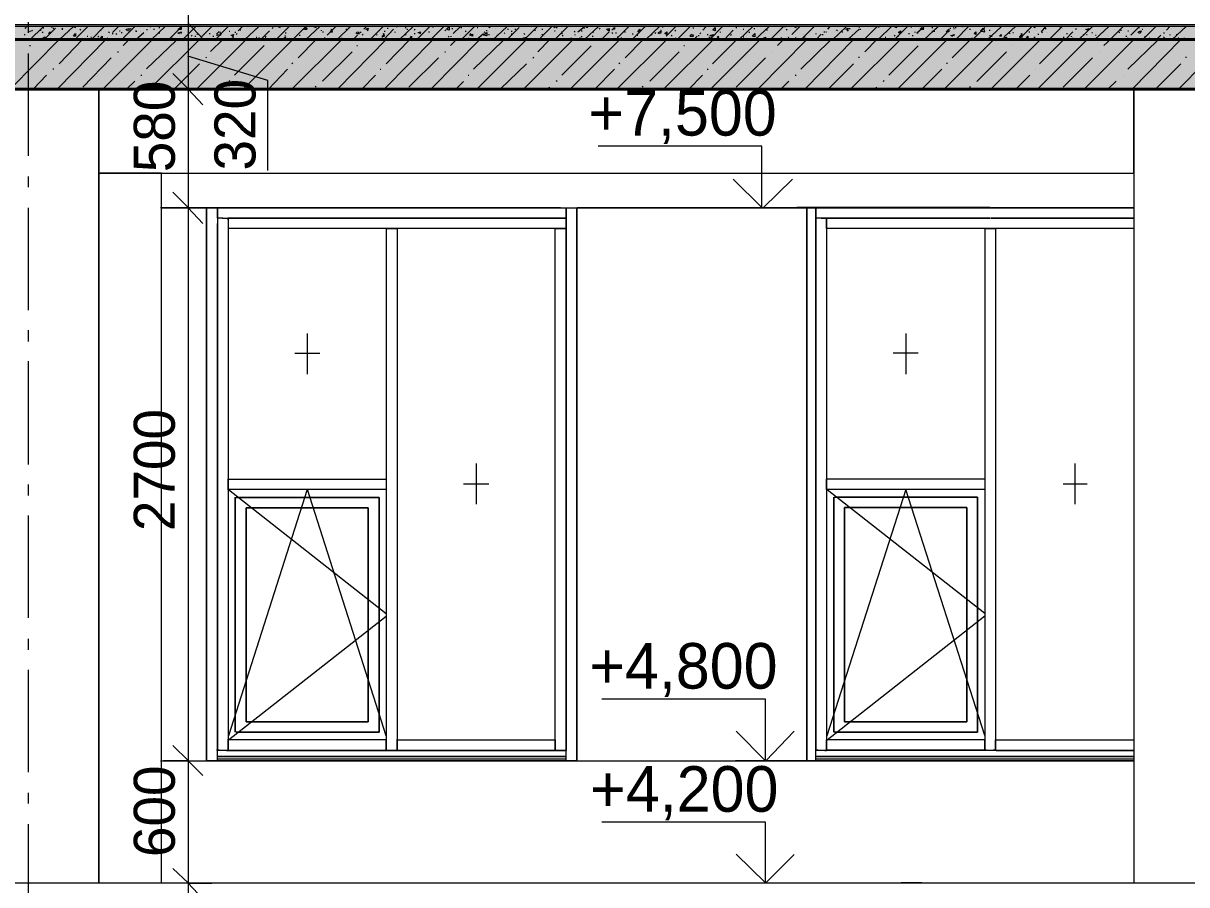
# Model space of a CAD drawing. Header units: millimetres. Extents: x -135211 to 49383, y -8033 to 228499.
# Drawn here: x -17969 to -12290, y 52848 to 57055 of the extents above; entities that cross this region are included whole.
import ezdxf

# ---------------------------------------------------------------- set-up
doc = ezdxf.new("R2010")
doc.units = ezdxf.units.MM
doc.layers.add('PDF _Геометрия', color=7, linetype='Continuous', true_color=0x1d1d1d)
doc.layers.add('PDF _Сплошная заливка', color=7, linetype='Continuous', true_color=0xffffff)
doc.layers.add('PDF _Текст', color=7, linetype='Continuous')

msp = doc.modelspace()

# ---------------------------------------------------------------- hatches: boundary and pattern name
at = {"layer": 'PDF _Сплошная заливка', "transparency": 33554559}
h = msp.add_hatch(color=256, dxfattribs=at)
h.paths.add_polyline_path([(-93497.2, 56734.7), (-93497.2, 56975.8), (-103546.2, 56975.8), (-103546.2, 56734.7)])
h.paths.add_polyline_path([(-9652.8, 56734.7), (-9652.8, 56975.8), (-22999.7, 56975.8), (-22999.7, 56734.7)])
h.paths.add_polyline_path([(-23351, 56734.7), (-23351, 56975.8), (-26352.2, 56975.8), (-26352.2, 56734.7)])
h.paths.add_polyline_path([(-26398.8, 56734.7), (-26398.8, 56975.8), (-44097.3, 56975.8), (-44097.3, 56734.7)])
h.paths.add_polyline_path([(-45350.3, 56734.7), (-45350.3, 56975.8), (-50899.8, 56975.8), (-50899.8, 56734.7)])

# ---------------------------------------------------------------- linework, layer by layer
at = {"layer": 'PDF _Геометрия', "color": 7, "lineweight": 9}
for points in [[(-17162.2, 49092.1), (-17162.2, 48651.7), (-17162.2, 52533.8), (-17162.2, 52855.5), (-17162.2, 53452.5), (-17162.2, 56153.3), (-17162.2, 56733.3), (-17162.2, 57055.1), (-17162.2, 57652), (-17162.2, 60352.8), (-17162.2, 60932.8), (-17162.2, 61292.7)], [(-9651.6, 57047.8), (-22900.9, 57047.8)], [(-9651.6, 57039.3), (-22900.9, 57039.3)], [(-17943.1, 57008.8), (-17943.1, 57059.6)], [(-22900.9, 56975.8), (-9651.6, 56975.8), (-9651.6, 56734.5)], [(-17943.1, 56407.6), (-17943.1, 56907.2)], [(-16776.1, 56336), (-16776.1, 56776.2), (-17165.4, 56894.7)], [(-17597, 56323.2), (-12547.1, 56323.2), (-12547.1, 56733.9), (-12547.1, 52856.2)], [(-12547.1, 56733.9), (-17597, 56733.9)], [(-17162.2, 56733.3), (-17284.7, 56733.3)], [(-17163.1, 56733.4), (-17056.9, 56733.4)], [(-14363.3, 56154.7), (-14363.3, 56455.2), (-15163.1, 56455.2)], [(-17943.1, 56255.3), (-17943.1, 56306.1)], [(-17293.8, 52855.6), (-17293.8, 56322.8), (-17594.6, 56322.8)], [(-17943.1, 55654.1), (-17943.1, 56153.7)], [(-17298.9, 53453.5), (-17074.5, 53453.5), (-17074.5, 56154.2), (-17074.5, 53453.5), (-17074.5, 53529.7), (-17074.5, 54803.9), (-17074.5, 56078.1), (-17074.5, 56154.2), (-17298.9, 56154.2)], [(-17296.5, 56153.9), (-12547.1, 56153.9)], [(-17162.2, 56153.3), (-17284.7, 56153.3)], [(-17167.8, 56154.2), (-17074.5, 56154.2)], [(-17021.8, 56103.2), (-17021.8, 56153.9), (-17072.4, 56153.9)], [(-17070.1, 56153.6), (-15267, 56153.6), (-15267, 53452.7), (-17070.1, 53452.7)], [(-17021.8, 56153.9), (-17021.8, 56077.7)], [(-16995.5, 56153.8), (-17021.2, 56153.8)], [(-16170.7, 56153.9), (-16996.5, 56153.9)], [(-15346, 56154), (-16171.7, 56154)], [(-15345, 56153.8), (-15319.6, 56153.8), (-15319.6, 56103.1), (-15345, 56103.1)], [(-15319.6, 53453.1), (-15319.6, 53529.3), (-15319.6, 54803.5), (-15319.6, 56077.7), (-15319.6, 56153.8)], [(-15317.7, 56153.6), (-15267, 56153.6), (-15267, 53452.7), (-15317.7, 53452.7)], [(-15267, 53452.7), (-15267, 53528.9), (-15267, 54803.1), (-15267, 56077.4), (-15267, 56153.6)], [(-15265.9, 53452.4), (-14143.9, 53452.4), (-14143.9, 56153.4), (-14143.9, 53452.4), (-14143.9, 53528.7), (-14143.9, 54802.9), (-14143.9, 56077.2), (-14143.9, 56153.4), (-15265.9, 56153.4)], [(-14205.3, 56153.7), (-14506.1, 56153.7)], [(-14187.8, 56153.6), (-14357.2, 56153.6)], [(-13503.4, 56154.5), (-14193.7, 56154.5)], [(-14151.2, 53453.8), (-14100.1, 53453.8), (-14100.1, 53530), (-14100.1, 54804.1), (-14100.1, 56078.3), (-14100.1, 56103.7), (-14100.1, 56154.5), (-14151.2, 56154.5)], [(-14147.5, 56153.9), (-12547.1, 56153.9), (-13245.9, 56153.9)], [(-14100.1, 56154.5), (-14100.1, 56078.3), (-14100.1, 54804.1), (-14100.1, 53504.5)], [(-14073.7, 56154.3), (-14099.3, 56154.3)], [(-13249, 56154.5), (-14074.7, 56154.5)], [(-17072.4, 53453.1), (-17021.8, 53453.1), (-17021.8, 53529.3), (-17021.8, 54803.5), (-17021.8, 56077.7), (-17021.8, 54803.5), (-17021.8, 53504)], [(-16995.5, 56103), (-17021.2, 56103)], [(-16969.2, 56077.4), (-16969.2, 54803.2), (-16969.2, 53503.6), (-17019.8, 53503.6)], [(-16996.5, 56103.1), (-16170.7, 56103.1), (-16970.6, 56103.1)], [(-16969.2, 56094.3), (-16969.2, 56102.8), (-16969.2, 56052.1)], [(-15346, 56103.3), (-16171.7, 56103.3)], [(-16170.2, 56103.1), (-15319.6, 56103.1), (-15319.6, 56052.3), (-16170.2, 56052.3)], [(-14073.7, 56103.5), (-14099.3, 56103.5)], [(-14047.4, 56052.6), (-14047.4, 56103.4), (-14097.9, 56103.4)], [(-14047.4, 56103.4), (-14047.4, 56078), (-14047.4, 54803.8), (-14047.4, 53504.2), (-14097.9, 53504.2)], [(-14074.7, 56103.7), (-13249, 56103.7), (-14048.9, 56103.7)], [(-15370.3, 56052.3), (-15319.6, 56052.3), (-15319.6, 54803.5), (-15319.6, 53503.8), (-17021.4, 53503.8)], [(-16197.1, 56052.5), (-16197.1, 54803.7), (-16197.1, 53504.1), (-16197.1, 53554.9), (-16971.6, 53554.9)], [(-16170.7, 56052.3), (-16970.6, 56052.3)], [(-16195.4, 56052.2), (-16144.4, 56052.2), (-16144.4, 54803.3), (-16144.4, 53503.7), (-16144.4, 53554.5)], [(-16147.3, 53555), (-15372.3, 53555), (-15372.3, 53504.2), (-16147.3, 53504.2), (-15372.3, 53504.2), (-15372.3, 54803.8), (-15372.3, 56052.6)], [(-13275.3, 56053), (-13275.3, 54804.3), (-13275.3, 53504.7), (-13275.3, 53555.5), (-14050.1, 53555.5)], [(-13249, 56052.9), (-14048.9, 56052.9)], [(-13273.4, 56052.7), (-13222.7, 56052.7), (-13222.7, 54804), (-13222.7, 53504.4), (-13222.7, 53555.2)], [(-12547.1, 56052.3), (-13245.9, 56052.3)], [(-17943.1, 55501.7), (-17943.1, 55556.8)], [(-16583.1, 55539.6), (-16583.1, 55340.7)], [(-13661.4, 55540.2), (-13661.4, 55341.3)], [(-16521.7, 55442.6), (-16644.1, 55442.6)], [(-13599.9, 55443.2), (-13722.5, 55443.2)], [(-17943.1, 54900.6), (-17943.1, 55404.3)], [(-15758.4, 54904.8), (-15758.4, 54705.8)], [(-12836.6, 54905.4), (-12836.6, 54706.4)], [(-16971.6, 54829.1), (-16197.1, 54829.1), (-16197.1, 54778.3), (-16971.6, 54778.3)], [(-16969.2, 54777.8), (-16969.2, 54828.6)], [(-14050.1, 54829.6), (-13275.3, 54829.6), (-13275.3, 54778.9), (-14050.1, 54778.9)], [(-14047.4, 54778.4), (-14047.4, 54829.2)], [(-17943.1, 54748.2), (-17943.1, 54803.3)], [(-16583.1, 54777.6), (-16968, 53575.3)], [(-16967.3, 54778.3), (-16197.1, 54172.9)], [(-16197.1, 53576), (-16582.5, 54778.3)], [(-15696.9, 54803.5), (-15819.5, 54803.5)], [(-13661.4, 54778.3), (-14046.4, 53576)], [(-14045.7, 54778.9), (-13275.3, 54173.5)], [(-13275.3, 53576.7), (-13660.9, 54778.9)], [(-12775.2, 54803.4), (-12893.4, 54803.4)], [(-17943.1, 54151.3), (-17943.1, 54650.8)], [(-16967.3, 53554.9), (-16197.1, 54160.2)], [(-14045.7, 53555.5), (-13275.3, 54160.8)], [(-17943.1, 53994.7), (-17943.1, 54049.7)], [(-17943.1, 53397.8), (-17943.1, 53897.3)], [(-14345.7, 53453.8), (-14345.7, 53754.4), (-15145.7, 53754.4)], [(-17013, 53504.7), (-17025.9, 53504.7)], [(-16977.7, 53503.6), (-16969.2, 53503.6), (-16969.2, 53554.4)], [(-16188.3, 53504), (-16196.9, 53504)], [(-16195.4, 53503.7), (-16144.4, 53503.7), (-16157.3, 53503.7)], [(-15363.5, 53504.1), (-15372.2, 53504.1)], [(-15370.3, 53503.8), (-15319.6, 53503.8), (-15332.7, 53503.8)], [(-14091.3, 53504.5), (-14100.1, 53504.5)], [(-12547.1, 53503.9), (-14096.4, 53503.9)], [(-14056.2, 53504.2), (-14047.4, 53504.2), (-14047.4, 53555)], [(-13266.5, 53504.7), (-13275.4, 53504.7)], [(-13273.4, 53504.4), (-13222.7, 53504.4), (-13235.2, 53504.4)], [(-12547.1, 53554.7), (-13219.9, 53554.7)], [(-17296.5, 53453.1), (-12547.1, 53453.1), (-14147.5, 53453.1)], [(-17162.2, 53452.5), (-17284.7, 53452.5)], [(-17167.8, 53453.5), (-17074.5, 53453.5)], [(-15319.6, 53461.5), (-17021.4, 53461.5)], [(-14196.6, 53453.6), (-14493, 53453.6)], [(-13512.2, 53453.1), (-14342, 53453.1)], [(-12547.1, 53461.6), (-14096.4, 53461.6)], [(-13047.2, 53452.4), (-13508.6, 53452.4)], [(-17943.1, 53245.4), (-17943.1, 53296.2)], [(-17943.1, 52644.3), (-17943.1, 53143.8)], [(-14345.7, 52856.9), (-14345.7, 53153.3), (-15145.7, 53153.3)], [(-22897, 52775.7), (-96.7, 52775.7), (-96.7, 52839.2), (-96.7, 52847.7), (-96.7, 52856.1), (-22897, 52856.1)], [(-17162.2, 52855.5), (-17225.6, 52855.5)], [(-17166.4, 52856.4), (-17048.1, 52856.4)], [(-14187.8, 52855.9), (-14488.6, 52855.9)], [(-13678.9, 52855.7), (-14339.6, 52855.7)], [(-13582.4, 52856.7), (-13683.7, 52856.7)]]:
    msp.add_lwpolyline(points, dxfattribs=at)
at = {"layer": 'PDF _Геометрия', "lineweight": 9}
for points in [[(-17960.3, 57030), (-17951.9, 57038.5)], [(-17936.6, 56974.5), (-17872.9, 57038)], [(-17872.9, 57033.8), (-17872.9, 57029.6)], [(-17866.7, 56975.6), (-17811.5, 57030.6)], [(-17833.3, 57039.2), (-17829, 57035)], [(-17824.5, 57030.7), (-17820.3, 57030.7)], [(-17791.7, 56975.1), (-17723.7, 57038.6)], [(-17780.6, 57025.5), (-17776.4, 57025.5), (-17780.6, 57029.7)], [(-17723.7, 57039.3), (-17723.7, 57039.3)], [(-17723.5, 57039.2), (-17715, 57035), (-17715, 57039.2)], [(-17708.8, 56983.8), (-17653.5, 57038.8)], [(-17692.9, 57026.3), (-17688.6, 57022.2)], [(-17688.6, 57038.4), (-17688.6, 57038.4)], [(-17638.4, 56974.9), (-17574.6, 57038.4)], [(-17534.2, 57009.7), (-17504.4, 57039.4)], [(-17488.6, 56975.4), (-17425.4, 57038.9)], [(-17469, 57026.5), (-17460.5, 57017.9)], [(-17464.5, 57025.7), (-17451.7, 57029.9), (-17456, 57017.2)], [(-17447.2, 57029.9), (-17443, 57025.6)], [(-17364, 57021.7), (-17364, 57025.9)], [(-17350.7, 57038.5), (-17346.5, 57038.5)], [(-17343.8, 56976), (-17276.3, 57039.5)], [(-17333.2, 57026.4), (-17328.9, 57026.4)], [(-17306.8, 57034), (-17302.6, 57034)], [(-17260.6, 56974.8), (-17197.3, 57038.3), (-17210.1, 57025.6)], [(-17214.4, 57026.3), (-17197.3, 57026.3), (-17197.3, 57039)], [(-17190.5, 56975.8), (-17127.1, 57039.3)], [(-17098.7, 56988), (-17048.1, 57038.8)], [(-17032.6, 56974.9), (-16969.2, 57038.4)], [(-16920.4, 57018.2), (-16899, 57039.4)], [(-16887.8, 56975.4), (-16820, 57039)], [(-16872.7, 57030.1), (-16872.7, 57030.1)], [(-16863.9, 57030.7), (-16863.9, 57030.7)], [(-16833.1, 57029.8), (-16828.8, 57025.6)], [(-16793.7, 57038.8), (-16793.7, 57038.8)], [(-16754.1, 57030.1), (-16749.8, 57034.3)], [(-16734.5, 56975.3), (-16670.9, 57038.7)], [(-16723.5, 57038.3), (-16723.5, 57038.3)], [(-16723.3, 57038.3), (-16714.7, 57034.1), (-16714.7, 57038.3)], [(-16655.6, 56974.8), (-16591.9, 57038.3)], [(-16600.5, 57026.3), (-16591.9, 57034.7)], [(-16596, 57025.6), (-16583.1, 57025.6), (-16587.4, 57034)], [(-16589.7, 56975.8), (-16521.7, 57039.3)], [(-16587.4, 57026.2), (-16583.1, 57026.2)], [(-16552.3, 57038.7), (-16548, 57038.7)], [(-16547.8, 57038), (-16539.2, 57033.8)], [(-16543.5, 57034.4), (-16539.2, 57038.7)], [(-16485, 56996.5), (-16442.7, 57038.8)], [(-16473.2, 57013.5), (-16460.3, 57013.5), (-16464.6, 57026.2)], [(-16468.9, 57012.8), (-16460.3, 57025.6)], [(-16436.3, 56975.6), (-16372.5, 57039.2)], [(-16416.4, 57033.8), (-16416.4, 57033.8)], [(-16394.4, 57025.8), (-16390.1, 57025.8)], [(-16385.6, 57039.1), (-16381.3, 57039.1)], [(-16306.5, 57025.9), (-16293.6, 57038.6)], [(-16297.7, 57026.6), (-16284.8, 57030.8), (-16289.1, 57018.1)], [(-16293.4, 57025.9), (-16284.8, 57017.5)], [(-16284.8, 57034.4), (-16284.8, 57034.4)], [(-16277.8, 56974.7), (-16214.6, 57038.2)], [(-16208.6, 56975.8), (-16162, 57026.6)], [(-16192.6, 57030.3), (-16188.3, 57030.3)], [(-16148.7, 57039.2), (-16144.4, 57039.2)], [(-16133, 56975.2), (-16065.4, 57038.7)], [(-16104.8, 57034.7), (-16100.5, 57034.7)], [(-16096.1, 57025.5), (-16091.8, 57025.5)], [(-16061, 57021.7), (-16056.7, 57026)], [(-16049.8, 56974.8), (-15986.5, 57038.3)], [(-15979.6, 56975.1), (-15916.3, 57038.6)], [(-15968.9, 57034.7), (-15968.9, 57038.9)], [(-15876.7, 57029.9), (-15872.4, 57029.9)], [(-15871.2, 57004.3), (-15837.3, 57038.1)], [(-15846.1, 57038.2), (-15846.1, 57038.2)], [(-15832.9, 57033.8), (-15828.5, 57033.8)], [(-15830.5, 56975.6), (-15767.1, 57039.1)], [(-15753.9, 57034.1), (-15749.6, 57034.1)], [(-15696.8, 57034.5), (-15688.2, 57038.6)], [(-15677, 56974.7), (-15609.2, 57038.2)], [(-15661.8, 57030.8), (-15661.8, 57030.8)], [(-15607, 56975.7), (-15547.8, 57035)], [(-15604.7, 57025.4), (-15600.4, 57025.4)], [(-15569.7, 57026.6), (-15565.3, 57026.6)], [(-15523.6, 56974.5), (-15460, 57038)], [(-15512.7, 57038.3), (-15512.7, 57038.3)], [(-15486.4, 57034.6), (-15486.4, 57034.6)], [(-15444.8, 56984), (-15389.8, 57039)], [(-15438, 57026.6), (-15433.7, 57026.6)], [(-15381.1, 57039), (-15381.1, 57039)], [(-15381, 57038.9), (-15372.3, 57034.7)], [(-15374.5, 56975.1), (-15310.9, 57038.5)], [(-15367.9, 57034), (-15363.5, 57038.2)], [(-15367.9, 57034.7), (-15363.5, 57034.7)], [(-15261.6, 57012.7), (-15231.9, 57038.1)], [(-15231.9, 57033.9), (-15231.9, 57029.6)], [(-15229.8, 56975.6), (-15161.7, 57039.1)], [(-15223, 57039.4), (-15214.4, 57035.1), (-15214.4, 57039.4)], [(-15214.4, 57038), (-15214.4, 57038)], [(-15157.3, 57026.3), (-15152.9, 57030.6)], [(-15095.9, 57025.3), (-15091.5, 57025.3)], [(-15076.4, 56975.4), (-15012.6, 57038.9)], [(-14997.4, 56975), (-14933.6, 57038.5)], [(-14930.9, 56975.9), (-14863.4, 57039.5)], [(-14850.2, 57038), (-14845.9, 57038)], [(-14830.9, 56992.5), (-14784.4, 57039)], [(-14777.5, 56975.8), (-14714.2, 57039.3)], [(-14696.7, 57030), (-14696.7, 57034.3)], [(-14652, 57021.9), (-14635.3, 57038.9)], [(-14619.6, 56974.9), (-14556.3, 57038.4)], [(-14490.5, 57034.5), (-14486.1, 57034.5)], [(-14474.9, 56975.4), (-14407.1, 57038.9)], [(-14455.4, 57026.4), (-14451, 57026.4)], [(-14402.7, 57029.7), (-14398.4, 57029.7)], [(-14396, 56975), (-14328.2, 57038.5)], [(-14321.5, 56975.3), (-14258, 57038.8)], [(-14249.2, 57035.2), (-14249.2, 57039.4)], [(-14244.8, 57026), (-14240.4, 57021.7)], [(-14217, 57000.2), (-14179, 57038.4)], [(-14205.3, 57038.5), (-14196.6, 57034.2), (-14196.6, 57038.5)], [(-14172.4, 56975.8), (-14108.8, 57039.3)], [(-14042.3, 57026.1), (-14029.9, 57038.9)], [(-14018.9, 56974.9), (-13950.9, 57038.4)], [(-13954.6, 57026.3), (-13942.1, 57030.6), (-13946.5, 57017.8)], [(-13950.9, 57025.7), (-13942.1, 57017.2)], [(-13944.4, 56975.3), (-13889.5, 57026.1)], [(-13937.7, 57029.8), (-13933.4, 57029.8)], [(-13889.5, 57038.7), (-13889.5, 57034.5)], [(-13885.1, 57026), (-13880.7, 57026)], [(-13865.5, 56974.8), (-13801.7, 57038.2)], [(-13793, 57034.6), (-13793, 57038.9)], [(-13790.9, 56980), (-13731.5, 57039.2)], [(-13718.4, 57039.1), (-13714, 57039.1)], [(-13717.7, 57039), (-13705.2, 57034.8), (-13705.2, 57039)], [(-13716.4, 56975.3), (-13652.6, 57038.7)], [(-13635, 57039.3), (-13635, 57035.1)], [(-13607.4, 57008.7), (-13573.6, 57038.3)], [(-13591.2, 57026.3), (-13582.4, 57034.8)], [(-13586.1, 57025.7), (-13573.6, 57025.7), (-13578, 57034.1)], [(-13571, 56975.8), (-13503.4, 57039.3)], [(-13534.1, 57033.9), (-13529.7, 57033.9)], [(-13516.6, 57030.9), (-13512.2, 57026.6)], [(-13446.4, 57030.4), (-13442, 57030.4)], [(-13428.9, 57034), (-13424.5, 57038.1)], [(-13424.5, 57025.4), (-13424.5, 57029.7)], [(-13420.1, 57033.9), (-13415.7, 57033.9)], [(-13417.5, 56975.6), (-13354.3, 57039.1)], [(-13385, 57039.3), (-13380.6, 57039.3)], [(-13349.9, 57026.3), (-13345.5, 57026.3)], [(-13334.9, 56974.5), (-13275.3, 57033.7)], [(-13296.6, 57017.5), (-13284.1, 57030.3)], [(-13292.2, 57016.8), (-13275.3, 57012.6), (-13279.7, 57029.5)], [(-13264.1, 56974.8), (-13196.3, 57038.2)], [(-13181.4, 56988.4), (-13126.1, 57039.2)], [(-13110.6, 56974.6), (-13047.2, 57038.1)], [(-13037.7, 57039.3), (-13029.6, 57035.1), (-13029.6, 57039.3)], [(-12998.4, 57013.6), (-12977, 57039)], [(-12981.4, 57030.5), (-12977, 57030.5), (-12981.4, 57026.3)], [(-12961.5, 56975.1), (-12898, 57038.6)], [(-12911.2, 57038.6), (-12906.8, 57038.6)], [(-12898, 57030.8), (-12898, 57030.8)], [(-12832.3, 57025.5), (-12827.8, 57029.7)], [(-12816.8, 56975.6), (-12748.9, 57039.1)], [(-12783.3, 57026.5), (-12775.2, 57022.3)], [(-12779, 57025.8), (-12766.4, 57030.1), (-12770.8, 57021.6)], [(-12737.9, 56975.2), (-12669.9, 57038.6)], [(-12663.3, 56975.5), (-12599.7, 57039)], [(-12643.6, 57025.8), (-12643.6, 57025.8)], [(-12562.9, 56996.2), (-12520.7, 57038.5)], [(-12525.2, 57035), (-12520.7, 57035)], [(-12507.6, 57025.7), (-12503.2, 57025.7)], [(-12505.5, 56974.6), (-12441.8, 57038.1)], [(-12388.6, 57022.1), (-12371.6, 57039)], [(-12360.1, 56975.1), (-12292.6, 57038.6)], [(-18031.1, 56734.2), (-17793.9, 56975.5)], [(-17964.9, 57000.4), (-17960.6, 57000.4)], [(-17938.6, 57013.7), (-17934.3, 57017.9)], [(-17929.8, 57021.4), (-17925.5, 57017.1)], [(-17908, 56971.2), (-17908, 56975.4)], [(-17885.9, 57021.1), (-17881.7, 57021.1)], [(-17877.1, 57009.1), (-17872.9, 57013.3)], [(-17876.9, 56980.1), (-17864.1, 56988.6), (-17868.4, 56975.8)], [(-17872.6, 56979.4), (-17864.1, 56975.1)], [(-17802.8, 56734.2), (-17565.8, 56975.5)], [(-17794, 56857), (-17679.9, 56975.5)], [(-17758.8, 56975.3), (-17758.8, 56975.3)], [(-17754.3, 56974.5), (-17750.1, 56974.5)], [(-17710.4, 56979.2), (-17706.2, 56979.2)], [(-17692.9, 56979.1), (-17688.6, 56979.1)], [(-17657.8, 56992.3), (-17653.5, 56992.3)], [(-17640.2, 56987.2), (-17636, 56987.2)], [(-17605.2, 56987.8), (-17600.9, 56991.9)], [(-17592.1, 57021.6), (-17592.1, 57017.3)], [(-17578.7, 56734.4), (-17337.7, 56975.6)], [(-17565.5, 56975.5), (-17557, 56983.9)], [(-17552.5, 57012.9), (-17548.3, 57008.6)], [(-17539.5, 56995.9), (-17539.5, 56995.9)], [(-17535, 57005), (-17530.7, 57005)], [(-17517.4, 57001.3), (-17513.2, 57005.6)], [(-17499.9, 57017.5), (-17495.6, 57017.5)], [(-17491.1, 57009.6), (-17486.8, 57009.6)], [(-17481.6, 56946), (-17451.7, 56975.6)], [(-17464.8, 56975.6), (-17460.5, 56979.9), (-17460.5, 56975.6)], [(-17420.9, 57017.7), (-17416.6, 57017.7)], [(-17419.9, 56975.9), (-17381.5, 57009.7)], [(-17416.6, 57012.8), (-17416.6, 57017)], [(-17399.1, 57012.7), (-17399.1, 57012.7)], [(-17367.4, 56831.7), (-17223.6, 56971.4)], [(-17351, 56734.4), (-17109.6, 56975.7)], [(-17306.8, 57008.6), (-17302.6, 57008.6)], [(-17245.4, 56980), (-17241.2, 56984.2)], [(-17241.2, 56979.3), (-17241.2, 56979.3)], [(-17214.8, 57005.3), (-17214.8, 57005.3)], [(-17214.6, 57009.5), (-17206.1, 57005.2)], [(-17210.1, 57008.7), (-17197.3, 57012.9), (-17201.6, 57004.5)], [(-17148.9, 56992.1), (-17144.6, 56996.4)], [(-17144.6, 56975.2), (-17144.6, 56975.2)], [(-17131.4, 56992.1), (-17127.1, 56992.1)], [(-17122.6, 57001.2), (-17118.3, 57001.2)], [(-17122.6, 56734.5), (-16881.4, 56975.8)], [(-17109.6, 56975), (-17109.6, 56975)], [(-17083.2, 57000.3), (-17083.2, 57000.3)], [(-17061.2, 57005.1), (-17056.9, 57005.1)], [(-17054.7, 56916.5), (-16995.5, 56975.7)], [(-17043.6, 56992.2), (-17039.4, 56992.2)], [(-17026.1, 56996.4), (-17021.8, 56996.4)], [(-17025.9, 57001.2), (-17013, 57014)], [(-17021.8, 57009.8), (-17021.8, 57009.8)], [(-17021.4, 57000.5), (-17004.3, 56996.3), (-17008.5, 57013.2)], [(-16964.7, 57017.2), (-16960.4, 57017.2)], [(-16960, 56974.7), (-16942.8, 56987.4), (-16951.4, 56995.9)], [(-16955.7, 56996.6), (-16942.8, 57000.8), (-16947.1, 56988.1)], [(-16934.1, 57012.8), (-16934.1, 57008.6)], [(-16929.6, 57000), (-16925.3, 57004.3)], [(-16925.3, 56991.6), (-16925.3, 56991.6)], [(-16912, 57022.5), (-16907.8, 57022.5)], [(-16894.3, 56734.6), (-16653.3, 56975.8)], [(-16833.1, 56987.5), (-16828.8, 56987.5)], [(-16828.6, 56975.4), (-16820, 56983.9)], [(-16811.2, 56974.7), (-16815.5, 56983.2)], [(-16809.5, 56975.1), (-16767.4, 57017.4)], [(-16789.2, 56991.4), (-16784.9, 56987.2)], [(-16789.2, 56983.7), (-16784.9, 56983.7)], [(-16771.6, 56971.6), (-16767.4, 56975.8)], [(-16741, 56984.1), (-16741, 56984.1)], [(-16727.8, 56983.3), (-16723.5, 56983.3)], [(-16701.3, 56979.6), (-16688.4, 56988.1), (-16692.7, 56975.3)], [(-16697, 56978.9), (-16688.4, 56974.7)], [(-16692.7, 56995.9), (-16688.4, 56995.9)], [(-16688.4, 57009.2), (-16688.4, 57005)], [(-16679.6, 56987.3), (-16679.6, 56987.3)], [(-16657.9, 56733.2), (-16416.4, 56974.5), (-16420.7, 56974.5)], [(-16648.8, 56980), (-16644.5, 56980)], [(-16628, 56887), (-16539.2, 56975.9)], [(-16622.5, 56996.8), (-16618.2, 56996.8)], [(-16600.7, 57008.7), (-16600.7, 57008.7)], [(-16552.3, 56975.3), (-16548, 56975.3)], [(-16512.9, 57017.4), (-16512.9, 57021.6)], [(-16508.4, 57013.8), (-16504.1, 57013.8)], [(-16499.7, 56983.4), (-16495.4, 56983.4)], [(-16464.6, 57017.8), (-16460.3, 57017.8)], [(-16433.9, 56734), (-16197.1, 56975.3)], [(-16416.4, 56984.3), (-16416.4, 56980.1)], [(-16358.9, 56975.4), (-16337.4, 56996.6)], [(-16346, 57005), (-16337.4, 57013.5)], [(-16341.6, 57004.3), (-16328.7, 57004.3), (-16333, 57012.8)], [(-16328.7, 56987.4), (-16328.7, 56987.4)], [(-16324.2, 57009.2), (-16319.9, 57013.4)], [(-16315.4, 57001.3), (-16311.1, 56997.1)], [(-16315.4, 56971.7), (-16311.1, 56975.9)], [(-16289.1, 56975.8), (-16284.8, 56975.8)], [(-16245.2, 56996.7), (-16240.9, 57000.9)], [(-16218.9, 56983.9), (-16214.6, 56983.9)], [(-16218.7, 56992.3), (-16205.8, 56992.3), (-16210.1, 57005)], [(-16214.4, 56991.6), (-16205.8, 57004.3)], [(-16206.3, 56734.1), (-15968.9, 56975.4)], [(-16205.8, 57017.7), (-16205.8, 57013.5)], [(-16197.2, 56856.8), (-16083, 56975.3)], [(-16153.2, 57009.6), (-16153.2, 57013.9)], [(-16104.8, 57000.8), (-16100.5, 57000.8)], [(-16061, 57004.8), (-16056.7, 57004.8)], [(-16043.3, 57009.6), (-16030.3, 57013.9), (-16034.7, 57005.4)], [(-16039, 57008.9), (-16030.3, 57004.7)], [(-16004, 57022.2), (-16004, 57022.2)], [(-15990.8, 57012.9), (-15986.5, 57012.9)], [(-15977.9, 56734.2), (-15740.8, 56975.4)], [(-15973.2, 56975.4), (-15968.9, 56979.6)], [(-15960, 56975.3), (-15951.4, 56979.5), (-15951.4, 56975.3)], [(-15911.8, 57022.3), (-15907.5, 57018.1)], [(-15907.5, 56975.8), (-15907.5, 56975.8)], [(-15894.3, 56988.3), (-15890, 56992.6)], [(-15884.4, 56945.8), (-15854.9, 56975.4)], [(-15881.2, 56988.2), (-15881.2, 56992.5)], [(-15815.3, 56975.2), (-15811, 56975.2)], [(-15811, 57017.5), (-15811, 57013.3)], [(-15797.8, 56983.6), (-15793.4, 56979.3)], [(-15789, 57000.4), (-15784.7, 57004.7)], [(-15771, 56831.5), (-15626.7, 56971.3)], [(-15757.1, 56975.3), (-15723.3, 57005)], [(-15753.8, 56734.3), (-15512.7, 56975.6), (-15517, 56979.8)], [(-15718.8, 57013.4), (-15714.5, 57009.2)], [(-15705.7, 57016.9), (-15705.7, 57021.1)], [(-15705.7, 56988.6), (-15705.7, 56988.6)], [(-15696.9, 57013.3), (-15696.9, 57013.3)], [(-15696.9, 57001.3), (-15696.9, 56997.1)], [(-15657.4, 56996.1), (-15653.1, 56996.1)], [(-15622.3, 57008.7), (-15618, 57004.4)], [(-15587.2, 57016.9), (-15582.9, 57016.9)], [(-15587.2, 57004.2), (-15582.9, 57004.2)], [(-15552.1, 56980), (-15547.8, 56975.7)], [(-15530.1, 56984.1), (-15521.5, 56975.6)], [(-15526.2, 56734.4), (-15284.6, 56975.6)], [(-15525.8, 57004.5), (-15521.5, 57000.3)], [(-15525.7, 56983.3), (-15512.7, 56987.6), (-15517, 56974.8), (-15512.7, 56979.1), (-15517, 56979.1)], [(-15477.6, 57017.7), (-15477.6, 57017.7)], [(-15473.1, 57021.8), (-15468.8, 57021.8)], [(-15457.9, 56916.3), (-15398.6, 56975.6)], [(-15442.5, 56996.3), (-15442.5, 56996.3)], [(-15438, 57001.2), (-15433.7, 56996.9)], [(-15424.9, 56992), (-15424.9, 56992)], [(-15376.6, 57017.7), (-15372.3, 57017.7)], [(-15341.5, 57013.4), (-15337.2, 57013.4)], [(-15341.5, 57005.5), (-15337.2, 57005.5)], [(-15337.2, 56996.4), (-15337.2, 56992.2)], [(-15306.3, 56975.7), (-15293.3, 56984.1)], [(-15302.1, 56979.9), (-15302.1, 56979.9)], [(-15297.8, 56734.4), (-15056.4, 56975.7)], [(-15280.1, 57017.2), (-15275.8, 57013)], [(-15275.8, 56996.1), (-15275.8, 57000.3)], [(-15253.8, 56983.2), (-15249.5, 56983.2)], [(-15245, 57017.7), (-15240.7, 57017.7)], [(-15245, 56992.3), (-15240.7, 56988.1)], [(-15192.4, 56992.7), (-15188, 56992.7)], [(-15188, 57013.9), (-15188, 57009.6)], [(-15174.8, 56971.4), (-15170.5, 56975.6)], [(-15147.5, 56974.6), (-15109.1, 57012.7)], [(-15144.2, 56987.5), (-15144.2, 56987.5)], [(-15095.9, 57009.7), (-15091.5, 57005.5)], [(-15078.3, 57008.9), (-15074, 57008.9)], [(-15069.5, 56988.5), (-15065.2, 56988.5)], [(-15069.4, 56734.5), (-14828.3, 56975.8)], [(-15065.2, 56984.2), (-15065.2, 56984.2)], [(-15052, 56983.4), (-15047.7, 56983.4)], [(-15034.5, 57013.6), (-15030.1, 57013.6)], [(-15031.6, 56886.8), (-14942.4, 56975.8)], [(-14995, 57005), (-14995, 57000.7)], [(-14973, 56996.3), (-14968.7, 56996.3)], [(-14964.3, 57021.7), (-14959.9, 57021.7)], [(-14964.3, 56980), (-14959.9, 56980)], [(-14959.9, 57004.8), (-14959.9, 57004.8)], [(-14902.8, 57000.9), (-14898.5, 56996.6)], [(-14885.3, 57005), (-14880.9, 57009.3)], [(-14872.1, 57009.8), (-14863.4, 57005.6)], [(-14867, 57009.1), (-14854.6, 57017.6), (-14859, 57004.9)], [(-14863.4, 56975.3), (-14863.4, 56975.3)], [(-14859, 57021.8), (-14854.6, 57021.8)], [(-14850.2, 56975.9), (-14845.9, 56980.1)], [(-14841.8, 56734.6), (-14600.2, 56975.8)], [(-14806.3, 56996.1), (-14802, 56991.9)], [(-14788.8, 57017.2), (-14784.4, 57021.4)], [(-14788.8, 56979.8), (-14784.4, 56984)], [(-14718.6, 56971.6), (-14714.2, 56975.8)], [(-14714.2, 56992.7), (-14705.5, 57001.1)], [(-14714.2, 56992.7), (-14714.2, 56988.5)], [(-14709.1, 56992), (-14696.7, 56992), (-14701.1, 57000.4)], [(-14696.7, 56975), (-14696.7, 56975)], [(-14695.9, 56974.9), (-14679.1, 56991.8)], [(-14674.7, 56996), (-14670.4, 56996)], [(-14666, 57004.5), (-14661.6, 57008.7)], [(-14630.9, 57000.7), (-14626.5, 57000.7)], [(-14622.1, 56988.6), (-14617.7, 56984.4)], [(-14617.7, 56997), (-14609, 56992.8)], [(-14613.4, 56734.6), (-14372.1, 56975.9)], [(-14613.3, 56983.7), (-14609, 56987.9)], [(-14612.6, 56996.3), (-14600.2, 57000.6), (-14604.5, 56992.1)], [(-14604.8, 56857.3), (-14486.1, 56975.8)], [(-14586.2, 56979.9), (-14573.9, 56979.9), (-14578.2, 56992.6)], [(-14582.6, 56979.2), (-14573.9, 56991.9)], [(-14565.1, 57009.5), (-14565.1, 57013.7)], [(-14545.9, 56975.3), (-14503.7, 57021.8)], [(-14521.2, 56983.9), (-14521.2, 56983.9)], [(-14516.8, 56995.8), (-14512.4, 57000)], [(-14455.4, 56988.3), (-14451, 56988.3)], [(-14455.4, 56975.7), (-14451, 56979.9)], [(-14442.2, 56974.9), (-14446.6, 56979.2)], [(-14429.1, 56979.7), (-14424.7, 56979.7)], [(-14424.7, 57008.7), (-14424.7, 57013)], [(-14381.3, 56734), (-14143.9, 56975.3)], [(-14345.7, 57004.7), (-14345.7, 57004.7)], [(-14341.3, 57022.2), (-14337, 57022.2)], [(-14332.6, 56975), (-14328.2, 56975)], [(-14287.9, 56945.7), (-14258, 56975.3)], [(-14271.1, 56983.1), (-14266.8, 56983.1)], [(-14253.6, 56975.9), (-14249.2, 56980.2)], [(-14236, 56983.6), (-14231.7, 56987.8)], [(-14231.7, 56992.8), (-14231.7, 56992.8)], [(-14209.7, 56975), (-14205.3, 56975)], [(-14205.3, 56975), (-14205.3, 56975)], [(-14201, 56983.4), (-14196.6, 56983.4)], [(-14173.9, 56831.4), (-14029.9, 56971.1)], [(-14161.5, 57000.8), (-14161.5, 57000.8)], [(-14157.1, 56988.1), (-14152.7, 56988.1)], [(-14152.9, 56734.1), (-13915.8, 56975.4)], [(-14100.1, 57005.4), (-14100.1, 57001.1)], [(-14099.3, 56975.6), (-14073.7, 57001)], [(-14069.3, 57000.9), (-14065, 57000.9)], [(-14060.6, 57013.6), (-14056.2, 57013.6)], [(-14051.8, 57013.5), (-14047.4, 57013.5)], [(-14003.5, 57021.8), (-14003.5, 57021.8)], [(-13999.2, 57022.4), (-13994.8, 57018.1)], [(-13972.8, 57013.1), (-13968.4, 57013.1)], [(-13928.9, 56734.1), (-13687.7, 56975.5)], [(-13876.3, 56975.8), (-13871.9, 56975.8)], [(-13861.1, 56916.2), (-13801.7, 56975.4)], [(-13832.5, 56979.8), (-13828.1, 56979.8)], [(-13819.3, 56974.9), (-13819.3, 56974.9)], [(-13797.4, 56979.6), (-13793, 56979.6)], [(-13762.3, 56987.8), (-13757.9, 56987.8)], [(-13718.4, 56996.1), (-13714, 56991.8)], [(-13700.8, 56991.7), (-13696.5, 56991.7)], [(-13700.5, 56734.2), (-13459.6, 56975.5)], [(-13648.2, 57004.8), (-13643.8, 57004.8)], [(-13643.8, 56975.2), (-13635, 56979.4)], [(-13626.3, 56992.7), (-13626.3, 56997)], [(-13617.5, 57013.8), (-13617.5, 57009.6)], [(-13608.7, 57004.7), (-13608.7, 57004.7)], [(-13604.3, 57008.9), (-13599.9, 57008.9)], [(-13573.6, 56971.3), (-13573.6, 56975.5)], [(-13534.1, 57016.9), (-13529.7, 57016.9)], [(-13521, 57013.3), (-13521, 57017.6)], [(-13493.3, 56975.5), (-13459.6, 57009.4)], [(-13472.9, 56734.4), (-13231.4, 56975.6)], [(-13442.1, 56996.6), (-13433.2, 56992.3)], [(-13442, 57021.3), (-13442, 57021.3)], [(-13437, 56995.8), (-13424.5, 57000.1), (-13428.9, 56991.6)], [(-13434.5, 56886.7), (-13345.5, 56975.5)], [(-13358.7, 56979.2), (-13354.3, 56979.2)], [(-13336.7, 56979.1), (-13336.7, 56983.3)], [(-13253.4, 57021.6), (-13249, 57021.6)], [(-13249, 56992), (-13249, 56996.2)], [(-13244.6, 56991.9), (-13240.2, 56991.9)], [(-13244.5, 56734.4), (-13003.3, 56975.7)], [(-13209.5, 56975.5), (-13205.1, 56975.5)], [(-13200.7, 56995.9), (-13196.3, 57000.2)], [(-13187.6, 56974.7), (-13187.6, 56974.7)], [(-13186.9, 56983.7), (-13178.8, 56975.3)], [(-13182.5, 56983.1), (-13170, 56987.3), (-13174.4, 56974.6)], [(-13152.5, 57016.8), (-13152.5, 57016.8)], [(-13152.5, 57004.1), (-13152.5, 57008.4)], [(-13139.3, 57009.6), (-13134.9, 57009.6)], [(-13121.8, 56971.4), (-13117.4, 56975.6)], [(-13108, 56988.2), (-13091, 56988.2), (-13095.5, 57005.1)], [(-13103.6, 56987.5), (-13091, 57004.4)], [(-13099.8, 56996), (-13099.8, 56991.8)], [(-13069.1, 57017.7), (-13064.7, 57021.9)], [(-13060.4, 57012.7), (-13055.9, 57012.7)], [(-13042.2, 56975.8), (-13029.6, 56988.5)], [(-13020.9, 57021.7), (-13020.9, 57021.7)], [(-13016.8, 56734.5), (-12775.2, 56975.8)], [(-13016.5, 57001.1), (-13012.1, 57001.1)], [(-13008.1, 56857.2), (-12889.2, 56975.7)], [(-12999, 57013), (-12994.5, 57008.8)], [(-12968.2, 57009.4), (-12968.2, 57009.4)], [(-12946.3, 56975.3), (-12941.9, 56979.6), (-12941.9, 56975.3)], [(-12889.2, 56984.2), (-12889.2, 56988.4)], [(-12883.8, 56974.8), (-12845.4, 57012.9)], [(-12876.1, 57005.2), (-12871.7, 57005.2)], [(-12854.1, 56992.5), (-12854.1, 56988.2)], [(-12845.4, 56979.7), (-12845.4, 56983.9)], [(-12805.9, 56988.6), (-12801.5, 56988.6)], [(-12797.2, 56996.3), (-12792.7, 57000.6)], [(-12788.4, 56734.6), (-12547.1, 56975.8)], [(-12779.6, 57000.5), (-12775.2, 57000.5)], [(-12753.3, 57009.5), (-12748.9, 57009.5)], [(-12735.7, 56996.7), (-12731.3, 56996.7)], [(-12705, 57009.2), (-12705, 57009.2)], [(-12695.1, 56946.1), (-12661.1, 56975.8)], [(-12678.7, 56995.7), (-12678.7, 56995.7)], [(-12617.2, 57008.7), (-12617.2, 57013)], [(-12612.9, 57021.4), (-12608.5, 57021.4)], [(-12586.6, 56991.6), (-12582.1, 56991.6)], [(-12577.8, 57017.6), (-12573.4, 57017.6)], [(-12577.8, 56978.9), (-12573.4, 56983.1)], [(-12576.7, 56831.3), (-12433, 56971)], [(-12556.3, 56733.9), (-12318.9, 56975.3)], [(-12528.9, 57013.8), (-12520.7, 57005.3)], [(-12525.2, 56975), (-12520.7, 56975)], [(-12524.5, 57013.1), (-12512, 57017.3), (-12516.4, 57004.6)], [(-12494.4, 56992.4), (-12494.4, 56988.2)], [(-12472.5, 56983.2), (-12468.1, 56979)], [(-12436.9, 56975.1), (-12415.4, 56996.3)], [(-12433, 56987.9), (-12433, 56987.9)], [(-12402.3, 57008.8), (-12397.9, 57008.8)], [(-12402.3, 56988.4), (-12397.9, 56984.2)], [(-12402.3, 56975.6), (-12397.9, 56975.6)], [(-12371.6, 57000.9), (-12371.6, 56996.7)], [(-12340.9, 57000.1), (-12336.5, 57000.1)], [(-12332.1, 56983.8), (-12327.7, 56983.8)], [(-12327.8, 56734), (-12090.8, 56975.3)], [(-12305.8, 56983.6), (-12301.4, 56979.4)], [(-17938.6, 56945.9), (-17934.3, 56945.9)], [(-17508.6, 56915.9), (-17504.4, 56915.9)], [(-16938, 56801.7), (-16793.7, 56945.7)], [(-16507.8, 56771.7), (-16363.8, 56915.6)], [(-16341.7, 56945.8), (-16337.4, 56945.8)], [(-15911.8, 56915.7), (-15907.5, 56915.7)], [(-15340.9, 56801.6), (-15196.8, 56945.5)], [(-14910.8, 56771.5), (-14766.9, 56915.5)], [(-14744.9, 56945.7), (-14740.6, 56945.7)], [(-14310.6, 56915.6), (-14310.6, 56915.6)], [(-13743.8, 56801.4), (-13599.9, 56945.3)], [(-13313.6, 56771.4), (-13170, 56915.3)], [(-13143.7, 56945.5), (-13143.7, 56945.5)], [(-12713.8, 56915.5), (-12713.8, 56915.5)], [(-17679.3, 56742.5), (-17539.5, 56886.5)], [(-17232.1, 56733.7), (-17109.6, 56856.5)], [(-17078.7, 56885.9), (-17074.5, 56890.2)], [(-16657.6, 56857.3), (-16653.3, 56861.5)], [(-16086.5, 56743.1), (-15942.6, 56887)], [(-15639.8, 56734.3), (-15512.7, 56857)], [(-15481.9, 56885.7), (-15477.6, 56890)], [(-15060.8, 56857.2), (-15056.4, 56861.4)], [(-14489.4, 56743), (-14345.7, 56886.8)], [(-14038.8, 56734.1), (-13915.8, 56856.9)], [(-13889.5, 56887), (-13889.5, 56891.2)], [(-13459.6, 56857), (-13459.6, 56861.2)], [(-12893, 56742.8), (-12748.9, 56886.7)], [(-12442, 56733.9), (-12318.9, 56856.7)], [(-12292.6, 56886.8), (-12292.6, 56891.1)], [(-17919, 56734.6), (-17855.3, 56802.3)], [(-17824.5, 56831.7), (-17820.3, 56831.7)], [(-17394.6, 56801.7), (-17390.3, 56801.7)], [(-16772.6, 56733.3), (-16679.6, 56830.7)], [(-16317.1, 56733.7), (-16249.7, 56801.4)], [(-16227.7, 56831.5), (-16223.4, 56831.5)], [(-15797.8, 56801.5), (-15793.4, 56801.5)], [(-15179.9, 56733.9), (-15082.8, 56831.2)], [(-14720.5, 56733.5), (-14652.8, 56801.2)], [(-14630.9, 56831.4), (-14626.5, 56831.4)], [(-14201, 56801.4), (-14196.6, 56801.4)], [(-13583.6, 56733.7), (-13485.9, 56831.1)], [(-13123.8, 56733.4), (-13055.9, 56801)], [(-13029.6, 56831.2), (-13029.6, 56831.2)], [(-12599.7, 56801.2), (-12599.7, 56801.2)], [(-17463.8, 56734.1), (-17425.4, 56772.2)], [(-17004, 56733.8), (-16995.5, 56742.2)], [(-16964.7, 56771.6), (-16960.4, 56775.8)], [(-16543.5, 56743.1), (-16539.2, 56747.3)], [(-15857.9, 56733.3), (-15819.8, 56771.4)], [(-15411.6, 56734.3), (-15398.6, 56742.8)], [(-15367.9, 56771.5), (-15363.5, 56775.7)], [(-14946.7, 56742.9), (-14942.4, 56747.1)], [(-14269.6, 56734.5), (-14231.7, 56772.6)], [(-13814.2, 56734.1), (-13801.7, 56742.6)], [(-13771, 56771.3), (-13766.6, 56775.6)], [(-13349.9, 56742.7), (-13345.5, 56747)], [(-12673.3, 56734.3), (-12634.8, 56772.4)]]:
    msp.add_lwpolyline(points, dxfattribs=at)
at = {"layer": 'PDF _Геометрия', "color": 7, "lineweight": 18}
for points in [[(-17164, 57055.3), (-17092, 56979.1)], [(-17162.2, 56733.3), (-17238.4, 56809.5)], [(-17164, 56733.6), (-17092, 56657.4)], [(-14363.3, 56154.7), (-14503.3, 56294.4)], [(-14357.9, 56153.8), (-14214.1, 56293.4)], [(-17162.2, 56153.3), (-17238.4, 56229.5)], [(-17164, 56153.6), (-17092, 56077.5)], [(-14345.7, 53453.8), (-14489.4, 53597.7)], [(-14344.8, 53453.7), (-14205.3, 53597.6)], [(-17162.2, 53452.5), (-17238.4, 53528.6)], [(-17164, 53452.8), (-17092, 53380.8)], [(-14345.7, 52856.9), (-14489.4, 52996.6)], [(-14344.8, 52856.8), (-14205.3, 52996.5)], [(-17162.2, 52855.5), (-17238.4, 52927.5)], [(-17164, 52855.9), (-17092, 52779.7)]]:
    msp.add_lwpolyline(points, dxfattribs=at)
at = {"layer": 'PDF _Геометрия', "lineweight": 9}
for points in [[(-15890, 57021.5), (-15902.9, 57025.7), (-15890, 57038.5)], [(-15109.1, 57029.7), (-15109.1, 57016.9), (-15122.1, 57025.4)], [(-15082.8, 57034.4), (-15082.8, 57025.9), (-15091.4, 57025.9)], [(-14959.9, 57026.6), (-14959.9, 57013.9), (-14968.6, 57013.9)], [(-14591.4, 57018.1), (-14603.8, 57022.4), (-14591.4, 57035)], [(-13450.8, 57026.3), (-13450.8, 57013.6), (-13463.3, 57013.6)], [(-17837.8, 57013.1), (-17837.8, 57004.7), (-17846.3, 57004.7)], [(-17715, 57005.4), (-17715, 56992.6), (-17723.5, 56992.6)], [(-17583.4, 56991.9), (-17583.4, 56979.2), (-17591.9, 56983.4)], [(-16074.2, 56991.5), (-16074.2, 56978.8), (-16082.8, 56978.8)], [(-15775.9, 57001), (-15775.9, 56992.6), (-15788.9, 56996.9)], [(-15705.7, 56992.9), (-15722.3, 56997.1), (-15705.7, 57009.8)], [(-14828.3, 57013.2), (-14828.3, 57000.5), (-14837, 57004.7)], [(-14398.4, 56988.1), (-14410.8, 56992.3), (-14398.4, 57005)], [(-14345.7, 56987.8), (-14345.7, 56975.1), (-14354.5, 56983.5)], [(-13687.7, 57017.8), (-13687.7, 57005.1), (-13696.5, 57009.3)], [(-13319.2, 57012.8), (-13319.2, 57000.2), (-13328, 57004.4)], [(-13196.3, 57000.8), (-13196.3, 56992.4), (-13204.4, 56992.4)], [(-13064.7, 56991.6), (-13064.7, 56978.9), (-13072.8, 56978.9)]]:
    msp.add_lwpolyline(points, close=True, dxfattribs=at)
at = {"layer": 'PDF _Геометрия', "color": 7, "lineweight": 40}
for points in [[(-9901, 56323.9), (-9651.6, 56323.9), (-9651.6, 56734.5), (-9651.6, 56975.8), (-22998.7, 56975.8)], [(-22994.7, 56733.9), (-9897.3, 56733.9), (-9897.3, 56323.3)]]:
    msp.add_lwpolyline(points, dxfattribs=at)
at = {"layer": 'PDF _Геометрия', "color": 7, "lineweight": 9}
for points in [[(-17600.9, 52856.9), (-17600.9, 56323.8), (-17600.9, 56734.5)], [(-13245.9, 56103.1), (-12547.1, 56103.1)], [(-16934.1, 54740.3), (-16934.1, 53593.1)], [(-16930.4, 53592.4), (-16232.1, 53592.4), (-16232.1, 54739.6), (-16930.4, 54739.6), (-16232.1, 54739.6), (-16232.1, 53592.4)], [(-14012.3, 54740.9), (-14012.3, 53593.7)], [(-14009.2, 53593), (-13310.4, 53593), (-13310.4, 54740.2), (-14009.2, 54740.2), (-13310.4, 54740.2), (-13310.4, 53593)], [(-16881.6, 53643.5), (-16284.8, 53643.5), (-16284.8, 54689.1), (-16881.6, 54689.1), (-16284.8, 54689.1), (-16284.8, 53643.5)], [(-16881.4, 54689.1), (-16881.4, 53643.5)], [(-13960.1, 53644.1), (-13363, 53644.1), (-13363, 54689.7), (-13960.1, 54689.7), (-13363, 54689.7), (-13363, 53644.1)], [(-13959.7, 54689.7), (-13959.7, 53644.2)], [(-16971.6, 53504.1), (-16197.1, 53504.1)], [(-14050.1, 53504.7), (-13275.3, 53504.7)], [(-13219.9, 53503.9), (-12547.1, 53503.9)], [(-15319.6, 53474.2), (-17021.4, 53474.2)], [(-17021.4, 53474.2), (-15319.6, 53474.2)], [(-12547.1, 53474.3), (-14096.4, 53474.3)], [(-14096.4, 53474.3), (-12547.1, 53474.3)]]:
    msp.add_lwpolyline(points, close=True, dxfattribs=at)
at = {"layer": 'PDF _Сплошная заливка', "lineweight": 9, "transparency": 33554559}
msp.add_solid([(-22900.9, 57039.3), (-9651.6, 57039.3), (-22900.9, 56975.8), (-9651.6, 56975.8)], dxfattribs=at)

# ---------------------------------------------------------------- texts
at = {"layer": 'PDF _Текст', "char_height": 200.42, "attachment_point": 4, "rotation": 90, "style": ''}
for s, insert in [('320', (-16934.5, 56336)), ('580', (-17328.2, 56327.6)), ('2700', (-17328.2, 54575)), ('600', (-17328.2, 52983.3))]:
    msp.add_mtext(s, dxfattribs=dict(at, insert=insert))
at = {"layer": 'PDF _Текст', "char_height": 222.7, "attachment_point": 4, "style": ''}
for s, insert in [('+7,500', (-15210.3, 56597.1)), ('+4,800', (-15206.1, 53896.3)), ('+4,200', (-15201.8, 53295.1))]:
    msp.add_mtext(s, dxfattribs=dict(at, insert=insert))

doc.saveas('drawing.dxf')
